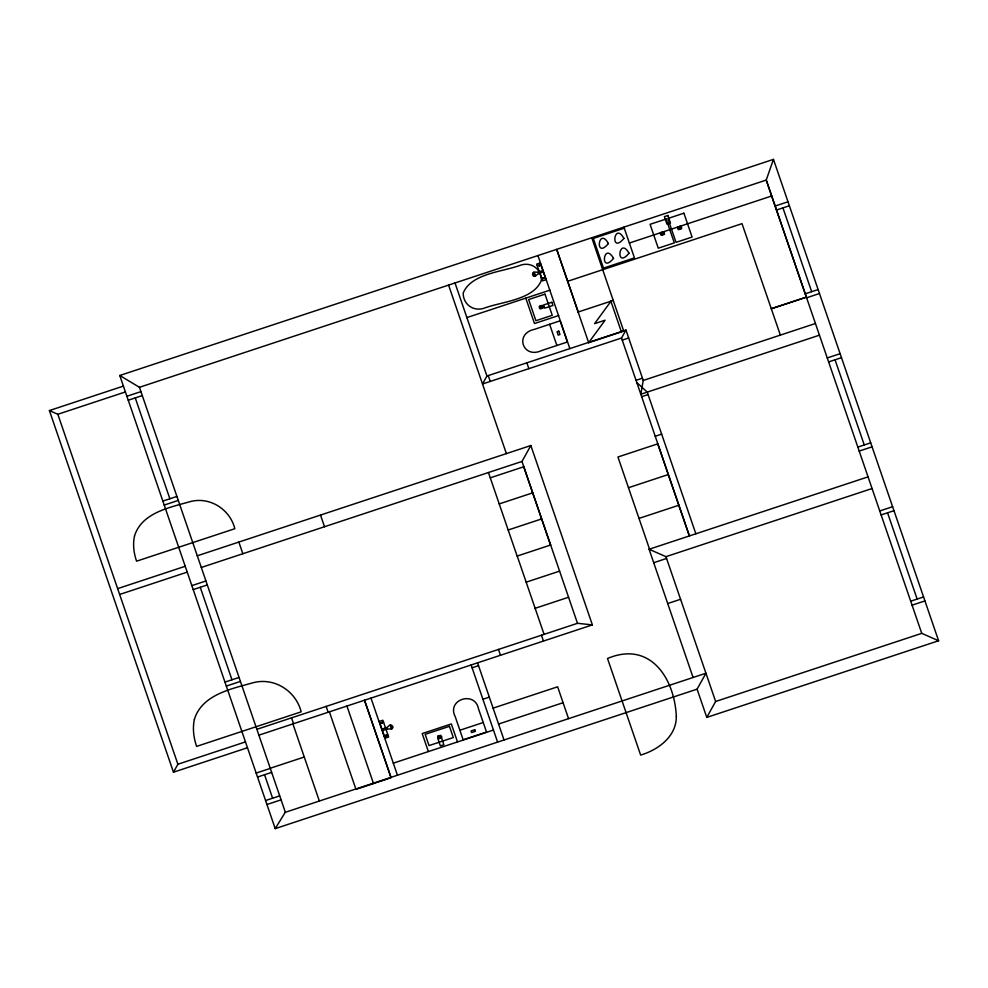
<?xml version="1.0" encoding="UTF-8"?>
<svg xmlns="http://www.w3.org/2000/svg" width="988" height="988" viewBox="0 0 988 988"><rect width="100%" height="100%" fill="white"/><g stroke="black" fill="none" stroke-linecap="round" stroke-linejoin="round"><path stroke-width="1.48" d="M625.96 330.066L621.526 338.019L482.502 383.986L486.936 376.02L625.96 330.066L643.237 380.442L640.817 394.237L819.447 335.179M275.22 828.623L285.248 812.321L705.938 673.236L697.083 689.155L275.22 828.623L119.77 375.489L773.456 159.377L766.231 180.075L806.344 297.153L771.208 308.762L806.406 297.153M123.414 386.098L49.4 410.563L173.468 772.196L177.889 764.243L245.469 741.902M201.256 567.483L521.985 461.445L530.84 445.526L592.38 624.885L258.794 735.183M697.083 689.155L706.778 717.399L715.633 701.48L921.742 633.345L938.6 640.755L773.456 159.377M578.227 312.01L556.701 249.396L588.663 342.7L605.088 320.198L594.566 323.681L611.053 301.155M549.612 324.286L534.57 329.313C513.97 333.586 522.936 359.521 541.832 350.468L567.396 342.009L560.122 320.804L549.612 324.286L556.886 345.491M49.4 410.563L57.835 414.281L125.414 391.94M119.77 375.489L139.444 387.296L766.231 180.075L921.742 633.345M624.268 228.191L593.306 238.429L603.495 268.119L634.457 257.88L623.91 227.129M126.896 396.262L140.926 391.619M128.255 400.239L142.284 395.595M537.274 265.797L540.844 264.623M542.881 270.564L537.855 272.231L533.631 271.996L532.544 274.59L533.112 275.837L535.126 276.344L538.337 273.664L543.375 271.996M629.368 243.036L771.69 195.982M541.832 279.061L545.413 277.937M775.148 206.035L788.004 201.787M776.506 210.012L789.363 205.763M567.655 281.296L742.013 223.659L780.372 335.105M466.719 317.642L549.933 290.163M558.64 315.555L534.508 323.533L525.801 298.141M578.141 312.035L613.301 300.414M588.663 342.7L623.737 331.104L591.763 237.75M622.242 340.119L628.677 337.995M162.859 501.089L176.889 496.445M164.218 505.066L178.248 500.422M805.257 293.807L818.113 289.558M806.628 297.783L819.484 293.535M636.037 380.318L642.472 378.194M643.237 380.442L815.446 323.508M641.657 396.682L648.079 394.558M197.254 555.812L530.84 445.526M117.646 588.626L185.225 566.285M827.265 357.94L840.121 353.692M119.647 594.467L187.226 572.126M828.623 361.917L841.48 357.668M490.27 477.834L523.801 466.756M191.857 585.625L205.887 580.981M655.229 436.251L661.664 434.127M193.228 589.601L207.258 584.958M499.236 503.917L532.668 492.864M628.479 487.714L668.283 474.549M508.178 530L541.609 518.947M488.455 472.536L517.132 556.083L550.637 545.006M639.001 518.404L678.818 505.251M857.843 447.095L870.7 442.834M859.214 451.071L872.071 446.823M526.172 582.179L559.603 571.126M224.955 682.103L238.985 677.472M226.326 686.08L240.356 681.448M693.082 677.484L649.091 549.254L868.057 476.858M649.091 549.254L665.961 556.676L872.058 488.529M653.71 562.715L666.567 558.455M535.138 608.299L568.569 597.246M879.752 510.957L892.609 506.708M881.123 514.933L893.979 510.685M256.794 729.342L577.511 623.305L592.38 624.885M472.103 667.802L478.538 665.665M667.715 603.532L680.571 599.284M173.468 772.196L247.469 747.731M381.961 729.119L386.987 727.464L390.211 724.772L392.668 726.18L392.989 727.514L391.705 729.119L387.481 728.897L382.455 730.564M270.255 768.256L304.255 757.018M256.164 773.061L270.193 768.429M482.91 699.282L489.332 697.145M257.535 777.037L271.564 772.406M384.493 736.492L388.062 735.319M493.098 708.137L557.627 686.796L568.545 718.622M459.877 730.243L483.256 722.512L486.528 732.046L463.15 739.777L455.196 716.584C446.403 699.516 475.03 690.328 478.513 708.878L483.256 722.512M265.587 800.539L279.616 795.896M498.557 724.043L563.086 702.715M266.958 804.516L280.987 799.872M393.31 763.168L493.469 730.046M910.714 601.198L923.57 596.95M912.072 605.175L924.941 600.926M706.778 717.399L938.6 640.755M636.815 382.566L647.239 392.113L695.848 533.792M782.941 207.888L811.679 291.682M835.045 359.793L864.265 444.971M887.545 512.809L917.136 599.074M610.88 301.217L621.39 331.882M621.526 338.019L689.426 535.928M689.34 535.953L657.749 443.847L617.945 457.012L649.536 549.106M665.961 556.676L715.633 701.48M537.929 255.546L569.854 348.603M539.312 271.737L536.694 264.105L540.263 262.932L546.018 279.678L542.449 280.864L539.806 273.17M538.201 272.108L538.695 273.54M526.863 362.818L528.864 368.66M521.985 461.445L577.523 623.379M523.714 466.781L550.563 545.03M488.257 375.588L490.258 381.417M455.011 282.963L486.936 376.02M448.577 285.087L506.387 453.616M517.218 556.059L544.104 634.42M541.461 635.235L543.462 641.064M498.495 649.437L500.496 655.266M477.562 662.849L504.028 739.987M471.14 664.973L497.606 742.111M457.493 741.902L451.331 723.932L422.197 733.565L428.36 751.522M320.507 515.069L324.509 526.74M386.641 727.576L387.135 729.008M385.53 727.946L382.887 720.252L379.318 721.438L385.073 738.197L388.642 737.011L386.024 729.379M370.982 698.084L397.448 775.222M364.56 700.208L391.026 777.346M364.461 700.245L391.05 777.766L355.976 789.363L329.387 711.842M346.924 706.037L373.513 783.57M326.164 706.408L328.164 712.249M238.849 542.066L242.85 553.737M291.534 717.856L293.535 723.685M292.905 723.895L319.383 801.107M139.444 387.296L285.384 812.358M135.27 397.917L169.874 498.767M200.243 587.28L231.97 679.781M264.549 774.728L272.602 798.218M57.835 414.281L177.889 764.243M539.028 265.414L539.658 265.896L539.028 265.414M386.32 735.134C386.728 736.875 384.974 734.541 386.32 735.134M543.598 278.295L543.017 277.776L543.598 278.295M533.347 272.799C534.347 280.37 536.842 272.614 533.347 272.799M392.075 726.933C391.94 733.368 388.543 720.289 392.075 726.933M381.751 722.636C381.121 724.006 383.048 723.414 381.751 722.636M194.401 719.276C192.438 728.304 193.611 737.727 196.624 746.397L301.179 711.829C295.881 690.785 273.898 676.854 252.656 682.869C231.081 688.932 202.034 694.688 194.401 719.276M676.323 716.695C676.311 736.665 658.119 749.88 640.644 755.079L607.509 658.502C650.228 640.372 674.718 678.447 676.323 716.695M134.516 535.953C132.676 544.351 133.775 553.119 136.579 561.184L234.848 528.704C229.92 509.116 209.468 496.149 189.696 501.756C169.38 507.573 141.778 512.71 134.516 535.953M541.436 280.283C533.656 299.66 502.892 301.488 485.281 307.787C474.067 312.332 463.162 304.736 463.187 293.103C470.98 273.725 501.743 271.91 519.355 265.611C530.568 261.054 541.473 268.65 541.436 280.283M539.436 306.305L539.399 308.145L540.337 308.935L543.227 307.972L543.499 306.786L542.326 305.341L539.436 306.305M540.251 306.663L540.769 308.157L542.412 307.614L541.906 306.119L540.251 306.663M660.577 232.736L660.54 234.564L661.478 235.354L664.368 234.403L664.405 232.563L663.467 231.772L660.577 232.736M437.721 736.233L437.684 738.073L438.623 738.863L441.513 737.9L441.784 736.715L440.611 735.27L437.721 736.233M438.536 736.591L439.055 738.085L440.697 737.542L440.191 736.048L438.536 736.591M661.392 233.094L661.898 234.588L663.553 234.045L663.047 232.538L661.392 233.094M677.768 227.042L677.719 228.883L678.657 229.673L681.559 228.722L681.596 226.882L680.658 226.091L677.768 227.042M678.583 227.401L679.089 228.907L680.744 228.364L680.226 226.857L678.583 227.401M608.423 243.53C594.406 260.338 598.345 225.746 608.423 243.53M613.511 258.387C599.506 275.183 603.433 240.59 613.511 258.387M623.934 238.404C609.929 255.2 613.857 220.608 623.934 238.404M629.023 253.249C615.018 270.057 618.957 235.465 629.023 253.249M667.888 215.483L664.381 216.644L666.925 224.066L670.432 222.905L667.888 215.483M666.134 219.015L650.079 224.313L658.267 248.186L674.322 242.875L666.134 219.015M683.906 213.198L667.851 218.509L676.027 242.369L692.094 237.058L683.906 213.198M544.993 294.152L528.654 299.549L535.916 320.717L552.243 315.308L544.993 294.152M551.847 302.254L543.659 304.959L544.746 308.145L552.934 305.44L551.847 302.254M558.813 331.165L557.047 331.758L558.195 335.13L559.961 334.537L558.813 331.165M383.492 722.006L379.923 723.191L383.505 722.055M449.454 726.316L425.173 734.343L429.027 745.582L453.307 737.554L449.454 726.316M441.327 737.307L437.82 738.468L440.364 745.891L443.871 744.73L441.327 737.307M474.783 729.724L471.066 730.959L471.622 732.565L475.339 731.342L474.783 729.724"/></g></svg>
